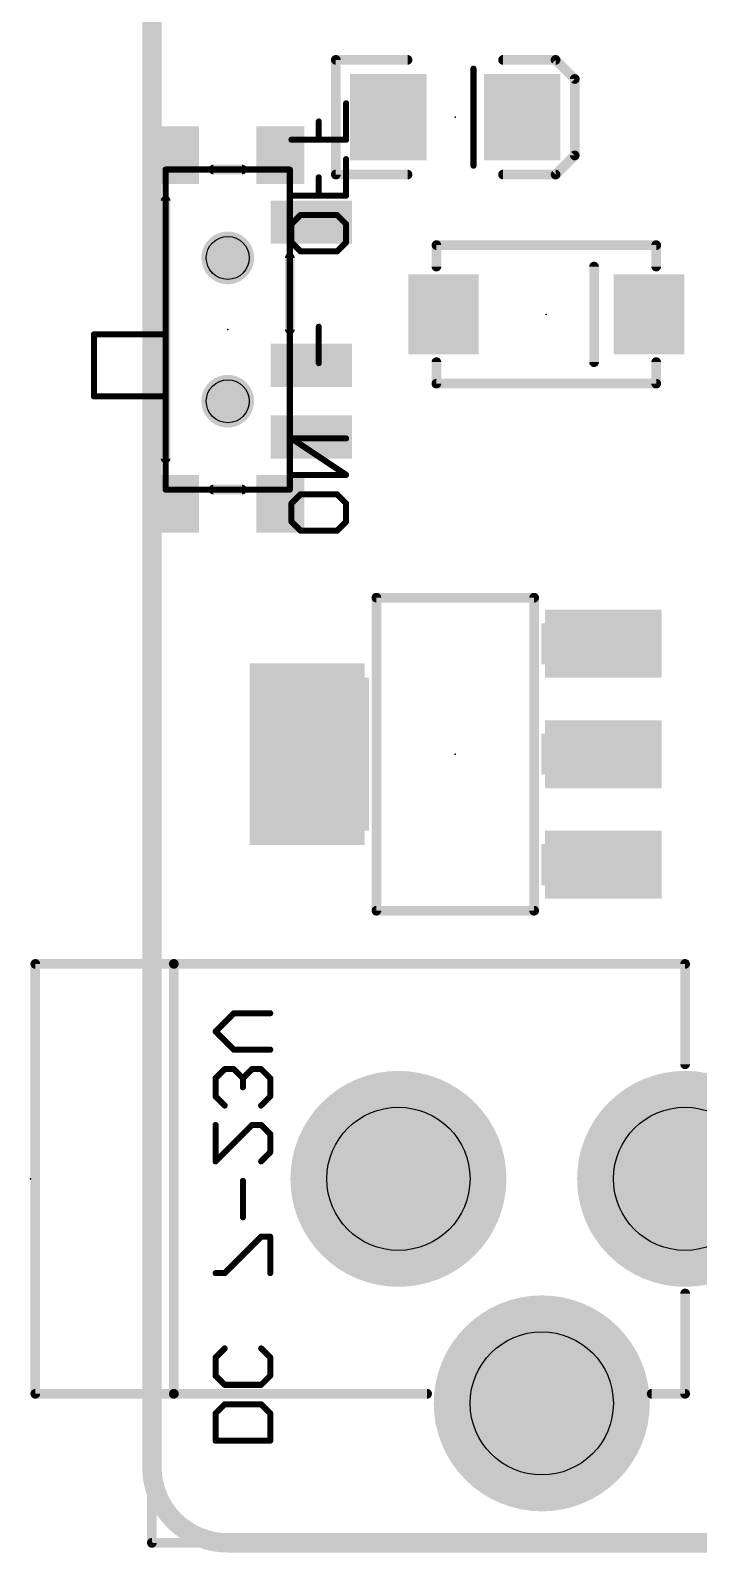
# Model space of a CAD drawing. Extents: x 45.5 to 117.9, y 20.2 to 75.1.
# Drawn here: x 45.72 to 59.7, y 21.39 to 53.25 of the extents above; entities that cross this region are included whole.
import ezdxf

# ---------------------------------------------------------------- set-up
doc = ezdxf.new("R2010")
doc.units = 0
for name, color, linetype in [('17', 82, 'CONTINUOUS'), ('20', 7, 'CONTINUOUS'), ('21', 253, 'CONTINUOUS'), ('23', 7, 'CONTINUOUS'), ('26', 253, 'CONTINUOUS'), ('29', 253, 'CONTINUOUS'), ('30', 253, 'CONTINUOUS'), ('31', 253, 'CONTINUOUS'), ('44', 253, 'CONTINUOUS'), ('51', 253, 'CONTINUOUS')]:
    doc.layers.add(name, color=color, linetype=linetype)

# ---------------------------------------------------------------- blocks, each defined once
blk = doc.blocks.new('RECT')
blk.add_solid([(-0.5, -0.5), (0.5, -0.5), (-0.5, 0.5), (0.5, 0.5)])
blk = doc.blocks.new('ROUNDP')
at = {"const_width": 0.5}
blk.add_lwpolyline([(0, -0.25, 1), (0, 0.25, 1), (0, -0.25)], format="xyb", dxfattribs=at)

msp = doc.modelspace()

# ---------------------------------------------------------------- linework, layer by layer
at = {"layer": '20', "const_width": 0.4064}
for points in [[(48.26, 23.1775), (48.26, 73.3425)], [(112.7125, 21.59), (49.8475, 21.59)]]:
    msp.add_lwpolyline(points, dxfattribs=at)
at = {"layer": '20'}
for points, const_width in [([(48.26, 23.1775, 0.4142), (49.8475, 21.59)], 0.4064), ([(48.3616, 23.1775, 1), (48.1584, 23.1775)], 0.2032), ([(48.1584, 23.1775, 1), (48.3616, 23.1775)], 0.2032), ([(49.8475, 21.6916, 1), (49.8475, 21.4884)], 0.2032), ([(49.8475, 21.4884, 1), (49.8475, 21.6916)], 0.2032)]:
    msp.add_lwpolyline(points, format="xyb", dxfattribs=dict(at, const_width=const_width))
for centre in [(49.8475, 48.49), (49.8475, 45.49)]:
    msp.add_circle(centre, 0.45, dxfattribs=at)
at = {"layer": '21'}
for points, const_width in [([(52.11, 50.235), (52.11, 52.635)], 0.2032), ([(52.11, 52.635), (53.61, 52.635)], 0.2032), ([(56.71, 52.635), (55.61, 52.635)], 0.2032), ([(57.11, 52.235), (56.71, 52.635)], 0.2032), ([(54.991, 52.451), (54.991, 50.419)], 0.127), ([(57.11, 50.635), (57.11, 52.235)], 0.2032), ([(56.71, 50.235), (57.11, 50.635)], 0.2032), ([(49.5475, 50.34), (50.1475, 50.34)], 0.2032), ([(53.61, 50.235), (52.11, 50.235)], 0.2032), ([(55.61, 50.235), (56.71, 50.235)], 0.2032), ([(48.5475, 49.69), (48.5475, 44.29)], 0.2032), ([(54.215, 48.3075), (54.215, 48.7575)], 0.2032), ([(54.215, 48.7575), (58.815, 48.7575)], 0.2032), ([(58.815, 48.7575), (58.815, 48.3075)], 0.2032), ([(51.1475, 48.49), (51.1475, 46.99)], 0.2032), ([(57.515, 48.3075), (57.515, 46.3075)], 0.2032), ([(54.215, 45.8575), (54.215, 46.3075)], 0.2032), ([(58.815, 46.3075), (58.815, 45.8575)], 0.2032), ([(58.815, 45.8575), (54.215, 45.8575)], 0.2032), ([(49.5475, 43.64), (50.1475, 43.64)], 0.2032), ([(52.959, 41.3766), (56.261, 41.3766)], 0.2032), ([(52.959, 34.8234), (52.959, 41.3766)], 0.2032), ([(56.261, 41.3766), (56.261, 34.8234)], 0.2032), ([(56.261, 34.8234), (52.959, 34.8234)], 0.2032), ([(48.72, 33.71), (59.42, 33.71)], 0.2032), ([(48.72, 33.71), (48.72, 24.71)], 0.2032), ([(59.42, 33.71), (59.42, 31.61)], 0.2032), ([(59.42, 24.71), (59.42, 26.81)], 0.2032), ([(48.72, 24.71), (54.02, 24.71)], 0.2032), ([(59.42, 24.71), (58.72, 24.71)], 0.2032)]:
    msp.add_lwpolyline(points, dxfattribs=dict(at, const_width=const_width))
for points, const_width in [([(52.1608, 52.635, 1), (52.0592, 52.635)], 0.1016), ([(52.11, 52.6858, 1), (52.11, 52.5842)], 0.1016), ([(53.61, 52.5842, 1), (53.61, 52.6858)], 0.1016), ([(55.61, 52.6858, 1), (55.61, 52.5842)], 0.1016), ([(56.7459, 52.6709, 1), (56.6741, 52.5991)], 0.1016), ([(56.71, 52.5842, 1), (56.71, 52.6858)], 0.1016), ([(55.0228, 52.451, 1), (54.9592, 52.451)], 0.0635), ([(57.1608, 52.235, 1), (57.0592, 52.235)], 0.1016), ([(57.0741, 52.1991, 1), (57.1459, 52.2709)], 0.1016), ([(57.0592, 50.635, 1), (57.1608, 50.635)], 0.1016), ([(57.1459, 50.5991, 1), (57.0741, 50.6709)], 0.1016), ([(49.5475, 50.3908, 1), (49.5475, 50.2892)], 0.1016), ([(50.1475, 50.2892, 1), (50.1475, 50.3908)], 0.1016), ([(54.9592, 50.419, 1), (55.0228, 50.419)], 0.0635), ([(52.11, 50.2858, 1), (52.11, 50.1842)], 0.1016), ([(52.0592, 50.235, 1), (52.1608, 50.235)], 0.1016), ([(53.61, 50.1842, 1), (53.61, 50.2858)], 0.1016), ([(55.61, 50.2858, 1), (55.61, 50.1842)], 0.1016), ([(56.6741, 50.2709, 1), (56.7459, 50.1991)], 0.1016), ([(56.71, 50.1842, 1), (56.71, 50.2858)], 0.1016), ([(48.5983, 49.69, 1), (48.4967, 49.69)], 0.1016), ([(54.2658, 48.7575, 1), (54.1642, 48.7575)], 0.1016), ([(54.215, 48.8083, 1), (54.215, 48.7067)], 0.1016), ([(58.8658, 48.7575, 1), (58.7642, 48.7575)], 0.1016), ([(58.815, 48.7067, 1), (58.815, 48.8083)], 0.1016), ([(51.1983, 48.49, 1), (51.0967, 48.49)], 0.1016), ([(54.1642, 48.3075, 1), (54.2658, 48.3075)], 0.1016), ([(57.5658, 48.3075, 1), (57.4642, 48.3075)], 0.1016), ([(58.7642, 48.3075, 1), (58.8658, 48.3075)], 0.1016), ([(51.0967, 46.99, 1), (51.1983, 46.99)], 0.1016), ([(54.2658, 46.3075, 1), (54.1642, 46.3075)], 0.1016), ([(57.4642, 46.3075, 1), (57.5658, 46.3075)], 0.1016), ([(58.8658, 46.3075, 1), (58.7642, 46.3075)], 0.1016), ([(54.215, 45.9083, 1), (54.215, 45.8067)], 0.1016), ([(54.1642, 45.8575, 1), (54.2658, 45.8575)], 0.1016), ([(58.7642, 45.8575, 1), (58.8658, 45.8575)], 0.1016), ([(58.815, 45.8067, 1), (58.815, 45.9083)], 0.1016), ([(48.4967, 44.29, 1), (48.5983, 44.29)], 0.1016), ([(49.5475, 43.6908, 1), (49.5475, 43.5892)], 0.1016), ([(50.1475, 43.5892, 1), (50.1475, 43.6908)], 0.1016), ([(52.959, 41.4274, 1), (52.959, 41.3258)], 0.1016), ([(53.0098, 41.3766, 1), (52.9082, 41.3766)], 0.1016), ([(56.3118, 41.3766, 1), (56.2102, 41.3766)], 0.1016), ([(56.261, 41.3258, 1), (56.261, 41.4274)], 0.1016), ([(52.959, 34.8742, 1), (52.959, 34.7726)], 0.1016), ([(52.9082, 34.8234, 1), (53.0098, 34.8234)], 0.1016), ([(56.2102, 34.8234, 1), (56.3118, 34.8234)], 0.1016), ([(56.261, 34.7726, 1), (56.261, 34.8742)], 0.1016), ([(48.72, 33.7608, 1), (48.72, 33.6592)], 0.1016), ([(48.7708, 33.71, 1), (48.6692, 33.71)], 0.1016), ([(59.4708, 33.71, 1), (59.3692, 33.71)], 0.1016), ([(59.42, 33.6592, 1), (59.42, 33.7608)], 0.1016), ([(59.3692, 31.61, 1), (59.4708, 31.61)], 0.1016), ([(59.4708, 26.81, 1), (59.3692, 26.81)], 0.1016), ([(48.72, 24.7608, 1), (48.72, 24.6592)], 0.1016), ([(48.6692, 24.71, 1), (48.7708, 24.71)], 0.1016), ([(54.02, 24.6592, 1), (54.02, 24.7608)], 0.1016), ([(58.72, 24.7608, 1), (58.72, 24.6592)], 0.1016), ([(59.3692, 24.71, 1), (59.4708, 24.71)], 0.1016), ([(59.42, 24.6592, 1), (59.42, 24.7608)], 0.1016)]:
    msp.add_lwpolyline(points, format="xyb", dxfattribs=dict(at, const_width=const_width))
at = {"layer": '23'}
for p in [(54.61, 51.435), (56.515, 47.3075), (49.8475, 46.99), (54.61, 38.1), (45.72, 29.21), (48.26, 21.59)]:
    msp.add_point(p, dxfattribs=at)
at = {"layer": '26', "const_width": 0.0635}
for points in [[(52.3567, 51.7267, 1), (52.2932, 51.7267)], [(51.7847, 51.3454, 1), (51.7212, 51.3454)], [(51.181, 50.9958, 1), (51.181, 50.9323)], [(51.7212, 50.9641, 1), (51.7847, 50.9641)], [(52.2932, 50.9641, 1), (52.3567, 50.9641)], [(52.325, 50.9323, 1), (52.325, 50.9958)], [(52.3567, 50.5573, 1), (52.2932, 50.5573)], [(51.7847, 50.176, 1), (51.7212, 50.176)], [(51.181, 49.8264, 1), (51.181, 49.7629)], [(51.7212, 49.7947, 1), (51.7847, 49.7947)], [(52.2932, 49.7947, 1), (52.3567, 49.7947)], [(52.325, 49.7629, 1), (52.325, 49.8264)], [(51.3717, 49.4197, 1), (51.3717, 49.3562)], [(51.3941, 49.3655, 1), (51.3492, 49.4104)], [(52.1568, 49.4104, 1), (52.1119, 49.3655)], [(52.1343, 49.3562, 1), (52.1343, 49.4197)], [(51.2128, 49.1973, 1), (51.1493, 49.1973)], [(51.1585, 49.2197, 1), (51.2035, 49.1748)], [(52.3567, 49.1973, 1), (52.2932, 49.1973)], [(52.3025, 49.1748, 1), (52.3474, 49.2197)], [(51.2035, 48.8384, 1), (51.1585, 48.7935)], [(51.1493, 48.816, 1), (51.2128, 48.816)], [(52.2932, 48.816, 1), (52.3567, 48.816)], [(52.3474, 48.7935, 1), (52.3025, 48.8384)], [(51.3717, 48.657, 1), (51.3717, 48.5935)], [(51.3492, 48.6028, 1), (51.3941, 48.6477)], [(52.1119, 48.6477, 1), (52.1568, 48.6028)], [(52.1343, 48.5935, 1), (52.1343, 48.657)], [(51.7847, 47.0491, 1), (51.7212, 47.0491)], [(51.7212, 46.2865, 1), (51.7847, 46.2865)], [(51.1986, 44.7368, 1), (51.1634, 44.6839)], [(51.181, 44.7421, 1), (51.181, 44.6786)], [(52.325, 44.6786, 1), (52.325, 44.7421)], [(51.181, 43.9795, 1), (51.181, 43.916)], [(52.3074, 43.9213, 1), (52.3426, 43.9741)], [(52.325, 43.916, 1), (52.325, 43.9795)], [(51.2128, 43.3503, 1), (51.1493, 43.3503)], [(51.1585, 43.3727, 1), (51.2035, 43.3278)], [(51.3717, 43.5727, 1), (51.3717, 43.5092)], [(51.3941, 43.5185, 1), (51.3492, 43.5634)], [(52.1568, 43.5634, 1), (52.1119, 43.5185)], [(52.1343, 43.5092, 1), (52.1343, 43.5727)], [(52.3567, 43.3503, 1), (52.2932, 43.3503)], [(52.3025, 43.3278, 1), (52.3474, 43.3727)], [(51.2035, 42.9914, 1), (51.1585, 42.9465)], [(52.3474, 42.9465, 1), (52.3025, 42.9914)], [(51.1493, 42.969, 1), (51.2128, 42.969)], [(51.3717, 42.8101, 1), (51.3717, 42.7466)], [(51.3492, 42.7559, 1), (51.3941, 42.8008)], [(52.1119, 42.8008, 1), (52.1568, 42.7559)], [(52.1343, 42.7466, 1), (52.1343, 42.8101)], [(52.2932, 42.969, 1), (52.3567, 42.969)], [(49.9748, 32.7085, 1), (49.9748, 32.645)], [(49.9973, 32.6543, 1), (49.9524, 32.6992)], [(50.7375, 32.645, 1), (50.7375, 32.7085)], [(49.616, 32.3179, 1), (49.571, 32.273)], [(49.571, 32.3179, 1), (49.616, 32.273)], [(49.9748, 31.9458, 1), (49.9748, 31.8823)], [(49.9524, 31.8916, 1), (49.9973, 31.9365)], [(50.7375, 31.8823, 1), (50.7375, 31.9458)], [(49.7842, 31.5391, 1), (49.7842, 31.4756)], [(49.8066, 31.4849, 1), (49.7617, 31.5298)], [(49.9973, 31.5298, 1), (49.9524, 31.4849)], [(49.9748, 31.4756, 1), (49.9748, 31.5391)], [(50.3561, 31.5391, 1), (50.3561, 31.4756)], [(50.3786, 31.4849, 1), (50.3337, 31.5298)], [(50.5693, 31.5298, 1), (50.5244, 31.4849)], [(50.5468, 31.4756, 1), (50.5468, 31.5391)], [(49.6253, 31.3167, 1), (49.5618, 31.3167)], [(49.571, 31.3391, 1), (49.616, 31.2942)], [(50.1972, 31.3167, 1), (50.1337, 31.3167)], [(50.143, 31.3391, 1), (50.1879, 31.2942)], [(50.143, 31.2942, 1), (50.1879, 31.3391)], [(50.7692, 31.3167, 1), (50.7057, 31.3167)], [(50.715, 31.2942, 1), (50.7599, 31.3391)], [(49.616, 30.9578, 1), (49.571, 30.9129)], [(49.5618, 30.9354, 1), (49.6253, 30.9354)], [(50.1337, 31.126, 1), (50.1972, 31.126)], [(50.7057, 30.9354, 1), (50.7692, 30.9354)], [(50.7599, 30.9129, 1), (50.715, 30.9578)], [(49.7617, 30.7222, 1), (49.8066, 30.7671)], [(50.5244, 30.7671, 1), (50.5693, 30.7222)], [(49.6253, 30.3379, 1), (49.5618, 30.3379)], [(50.3561, 30.3697, 1), (50.3561, 30.3062)], [(50.3786, 30.3155, 1), (50.3337, 30.3604)], [(50.5693, 30.3604, 1), (50.5244, 30.3155)], [(50.5468, 30.3062, 1), (50.5468, 30.3697)], [(50.7692, 30.1473, 1), (50.7057, 30.1473)], [(50.715, 30.1248, 1), (50.7599, 30.1697)], [(50.7057, 29.766, 1), (50.7692, 29.766)], [(50.7599, 29.7435, 1), (50.715, 29.7884)], [(49.571, 29.5977, 1), (49.616, 29.5528)], [(49.5618, 29.5753, 1), (49.6253, 29.5753)], [(50.5244, 29.5977, 1), (50.5693, 29.5528)], [(50.1972, 29.1685, 1), (50.1337, 29.1685)], [(50.1337, 28.4059, 1), (50.1972, 28.4059)], [(50.5468, 28.0309, 1), (50.5468, 27.9674)], [(50.5693, 27.9767, 1), (50.5244, 28.0216)], [(50.7692, 27.9991, 1), (50.7057, 27.9991)], [(50.7375, 27.9674, 1), (50.7375, 28.0309)], [(49.5935, 27.2682, 1), (49.5935, 27.2047)], [(49.7617, 27.2589, 1), (49.8066, 27.214)], [(49.7842, 27.2047, 1), (49.7842, 27.2682)], [(50.7057, 27.2365, 1), (50.7692, 27.2365)], [(49.6253, 25.4697, 1), (49.5618, 25.4697)], [(49.571, 25.4921, 1), (49.616, 25.4472)], [(49.8066, 25.6379, 1), (49.7617, 25.6828)], [(50.5693, 25.6828, 1), (50.5244, 25.6379)], [(50.7692, 25.4697, 1), (50.7057, 25.4697)], [(50.715, 25.4472, 1), (50.7599, 25.4921)], [(49.616, 25.1108, 1), (49.571, 25.0659)], [(49.5618, 25.0884, 1), (49.6253, 25.0884)], [(49.7842, 24.9295, 1), (49.7842, 24.866)], [(49.7617, 24.8753, 1), (49.8066, 24.9202)], [(50.5244, 24.9202, 1), (50.5693, 24.8753)], [(50.5468, 24.866, 1), (50.5468, 24.9295)], [(50.7057, 25.0884, 1), (50.7692, 25.0884)], [(50.7599, 25.0659, 1), (50.715, 25.1108)], [(49.7842, 24.5227, 1), (49.7842, 24.4592)], [(49.8066, 24.4685, 1), (49.7617, 24.5134)], [(50.5693, 24.5134, 1), (50.5244, 24.4685)], [(50.5468, 24.4592, 1), (50.5468, 24.5227)], [(49.6253, 24.3003, 1), (49.5618, 24.3003)], [(49.571, 24.3227, 1), (49.616, 24.2778)], [(50.7692, 24.3003, 1), (50.7057, 24.3003)], [(50.715, 24.2778, 1), (50.7599, 24.3227)], [(49.5935, 23.7601, 1), (49.5935, 23.6966)], [(49.5618, 23.7283, 1), (49.6253, 23.7283)], [(50.7057, 23.7283, 1), (50.7692, 23.7283)], [(50.7375, 23.6966, 1), (50.7375, 23.7601)]]:
    msp.add_lwpolyline(points, format="xyb", dxfattribs=at)
at = {"layer": '26', "const_width": 0.127}
for points in [[(52.325, 50.9641), (52.325, 51.7267)], [(51.753, 50.9641), (51.753, 51.3454)], [(51.181, 50.9641), (52.325, 50.9641)], [(52.325, 49.7947), (52.325, 50.5573)], [(51.753, 49.7947), (51.753, 50.176)], [(51.181, 49.7947), (52.325, 49.7947)], [(51.181, 49.1973), (51.3717, 49.3879)], [(51.3717, 49.3879), (52.1343, 49.3879)], [(52.1343, 49.3879), (52.325, 49.1973)], [(51.181, 48.816), (51.181, 49.1973)], [(52.325, 49.1973), (52.325, 48.816)], [(51.3717, 48.6253), (51.181, 48.816)], [(52.325, 48.816), (52.1343, 48.6253)], [(52.1343, 48.6253), (51.3717, 48.6253)], [(51.753, 46.2865), (51.753, 47.0491)], [(52.325, 43.9477), (51.181, 44.7104)], [(51.181, 44.7104), (52.325, 44.7104)], [(51.181, 43.9477), (52.325, 43.9477)], [(51.181, 43.3503), (51.3717, 43.541)], [(51.181, 42.969), (51.181, 43.3503)], [(51.3717, 43.541), (52.1343, 43.541)], [(52.1343, 43.541), (52.325, 43.3503)], [(52.325, 43.3503), (52.325, 42.969)], [(51.3717, 42.7783), (51.181, 42.969)], [(52.325, 42.969), (52.1343, 42.7783)], [(52.1343, 42.7783), (51.3717, 42.7783)], [(49.5935, 32.2954), (49.9748, 32.6767)], [(49.9748, 32.6767), (50.7375, 32.6767)], [(49.9748, 31.9141), (49.5935, 32.2954)], [(50.7375, 31.9141), (49.9748, 31.9141)], [(49.7842, 31.5073), (49.5935, 31.3167)], [(49.9748, 31.5073), (49.7842, 31.5073)], [(50.1655, 31.3167), (49.9748, 31.5073)], [(50.3561, 31.5073), (50.1655, 31.3167)], [(50.5468, 31.5073), (50.3561, 31.5073)], [(50.7375, 31.3167), (50.5468, 31.5073)], [(49.5935, 31.3167), (49.5935, 30.9354)], [(50.1655, 31.3167), (50.1655, 31.126)], [(50.7375, 30.9354), (50.7375, 31.3167)], [(49.5935, 30.9354), (49.7842, 30.7447)], [(50.5468, 30.7447), (50.7375, 30.9354)], [(49.5935, 30.3379), (49.5935, 29.5753)], [(49.5935, 29.5753), (50.3561, 30.3379)], [(50.3561, 30.3379), (50.5468, 30.3379)], [(50.5468, 30.3379), (50.7375, 30.1473)], [(50.7375, 30.1473), (50.7375, 29.766)], [(50.7375, 29.766), (50.5468, 29.5753)], [(50.1655, 28.4059), (50.1655, 29.1685)], [(50.5468, 27.9991), (49.7842, 27.2365)], [(50.7375, 27.9991), (50.5468, 27.9991)], [(50.7375, 27.2365), (50.7375, 27.9991)], [(49.7842, 27.2365), (49.5935, 27.2365)], [(49.5935, 25.4697), (49.7842, 25.6604)], [(49.5935, 25.0884), (49.5935, 25.4697)], [(50.5468, 25.6604), (50.7375, 25.4697)], [(50.7375, 25.4697), (50.7375, 25.0884)], [(49.7842, 24.8977), (49.5935, 25.0884)], [(50.5468, 24.8977), (49.7842, 24.8977)], [(50.7375, 25.0884), (50.5468, 24.8977)], [(49.5935, 24.3003), (49.7842, 24.491)], [(49.7842, 24.491), (50.5468, 24.491)], [(50.5468, 24.491), (50.7375, 24.3003)], [(49.5935, 23.7283), (49.5935, 24.3003)], [(50.7375, 24.3003), (50.7375, 23.7283)], [(50.7375, 23.7283), (49.5935, 23.7283)]]:
    msp.add_lwpolyline(points, dxfattribs=at)
at = {"layer": '29', "const_width": 0.5516}
for points in [[(49.8475, 48.2142, 1), (49.8475, 48.7658, 1), (49.8475, 48.2142)], [(49.8475, 45.2142, 1), (49.8475, 45.7658, 1), (49.8475, 45.2142)]]:
    msp.add_lwpolyline(points, format="xyb", dxfattribs=at)
at = {"layer": '30', "const_width": 0.5516}
for points in [[(49.8475, 48.2142, 1), (49.8475, 48.7658, 1), (49.8475, 48.2142)], [(49.8475, 45.2142, 1), (49.8475, 45.7658, 1), (49.8475, 45.2142)]]:
    msp.add_lwpolyline(points, format="xyb", dxfattribs=at)
at = {"layer": '44'}
for centre in [(53.42, 29.21), (59.42, 29.21), (56.42, 24.51)]:
    msp.add_circle(centre, 1.4986, dxfattribs=at)
at = {"layer": '51'}
for points, const_width in [([(48.26, 21.59), (48.26, 74.93)], 0.2032), ([(51.1475, 50.34), (48.5475, 50.34)], 0.127), ([(48.5475, 50.34), (48.5475, 46.89)], 0.127), ([(51.1475, 43.64), (51.1475, 50.34)], 0.127), ([(48.5475, 46.89), (47.0475, 46.89)], 0.127), ([(47.0475, 46.89), (47.0475, 45.59)], 0.127), ([(48.5475, 46.89), (48.5475, 45.59)], 0.127), ([(47.0475, 45.59), (48.5475, 45.59)], 0.127), ([(48.5475, 45.59), (48.5475, 43.64)], 0.127), ([(48.5475, 43.64), (51.1475, 43.64)], 0.127), ([(48.72, 33.71), (45.82, 33.71)], 0.2032), ([(45.82, 24.71), (45.82, 33.71)], 0.2032), ([(45.82, 24.71), (48.72, 24.71)], 0.2032), ([(114.3, 21.59), (48.26, 21.59)], 0.2032)]:
    msp.add_lwpolyline(points, dxfattribs=dict(at, const_width=const_width))
for points, const_width in [([(48.5793, 50.34, 1), (48.5157, 50.34)], 0.0635), ([(48.5475, 50.3718, 1), (48.5475, 50.3083)], 0.0635), ([(51.1793, 50.34, 1), (51.1157, 50.34)], 0.0635), ([(51.1475, 50.3083, 1), (51.1475, 50.3718)], 0.0635), ([(47.0475, 46.9218, 1), (47.0475, 46.8582)], 0.0635), ([(47.0793, 46.89, 1), (47.0157, 46.89)], 0.0635), ([(48.5793, 46.89, 1), (48.5157, 46.89)], 0.0635), ([(48.5157, 46.89, 1), (48.5793, 46.89)], 0.0635), ([(48.5475, 46.8582, 1), (48.5475, 46.9218)], 0.0635), ([(47.0157, 45.59, 1), (47.0793, 45.59)], 0.0635), ([(47.0475, 45.6218, 1), (47.0475, 45.5583)], 0.0635), ([(48.5793, 45.59, 1), (48.5157, 45.59)], 0.0635), ([(48.5157, 45.59, 1), (48.5793, 45.59)], 0.0635), ([(48.5475, 45.5583, 1), (48.5475, 45.6218)], 0.0635), ([(48.5475, 43.6718, 1), (48.5475, 43.6082)], 0.0635), ([(48.5157, 43.64, 1), (48.5793, 43.64)], 0.0635), ([(51.1157, 43.64, 1), (51.1793, 43.64)], 0.0635), ([(51.1475, 43.6082, 1), (51.1475, 43.6718)], 0.0635), ([(45.82, 33.7608, 1), (45.82, 33.6592)], 0.1016), ([(45.8708, 33.71, 1), (45.7692, 33.71)], 0.1016), ([(48.72, 33.6592, 1), (48.72, 33.7608)], 0.1016), ([(45.82, 24.7608, 1), (45.82, 24.6592)], 0.1016), ([(45.7692, 24.71, 1), (45.8708, 24.71)], 0.1016), ([(48.72, 24.6592, 1), (48.72, 24.7608)], 0.1016), ([(48.26, 21.6408, 1), (48.26, 21.5392)], 0.1016), ([(48.2092, 21.59, 1), (48.3108, 21.59)], 0.1016)]:
    msp.add_lwpolyline(points, format="xyb", dxfattribs=dict(at, const_width=const_width))

# ---------------------------------------------------------------- block references
at = {"layer": '17', "xscale": 4.318, "yscale": 4.318, "rotation": 270}
for p in [(53.42, 29.21), (53.42, 29.21), (59.42, 29.21), (59.42, 29.21)]:
    msp.add_blockref('ROUNDP', p, dxfattribs=at)
at = {"layer": '17', "xscale": 4.318, "yscale": 4.318}
msp.add_blockref('ROUNDP', (56.42, 24.51), dxfattribs=at)
msp.add_blockref('ROUNDP', (56.42, 24.51), dxfattribs=at)
at = {"layer": '29'}
for name, p, xscale, yscale, rotation in [('RECT', (53.21, 51.435), 1.8032, 1.6032, 90), ('RECT', (56.01, 51.435), 1.8032, 1.6032, 90), ('RECT', (48.8475, 50.64), 1.2032, 0.8032, 90), ('RECT', (50.9475, 50.64), 1.2032, 1.0032, 90), ('RECT', (51.5975, 49.24), 0.9032, 1.7032, 270), ('RECT', (54.365, 47.3075), 1.4732, 1.6732, 180), ('RECT', (51.5975, 46.24), 0.9032, 1.7032, 270), ('RECT', (51.5975, 44.74), 0.9032, 1.7032, 270), ('RECT', (48.8475, 43.34), 1.2032, 0.8032, 90), ('RECT', (50.9475, 43.34), 1.2032, 1.0032, 90), ('RECT', (57.7088, 40.4114), 1.4224, 2.4384, 90), ('RECT', (51.511, 38.1), 3.8032, 2.4032, 90), ('RECT', (57.7088, 38.1), 1.4224, 2.4384, 90), ('RECT', (57.7088, 35.7886), 1.4224, 2.4384, 90), ('ROUNDP', (53.42, 29.21), 4.5212, 4.5212, 270), ('ROUNDP', (59.42, 29.21), 4.5212, 4.5212, 270)]:
    msp.add_blockref(name, p, dxfattribs=dict(at, xscale=xscale, yscale=yscale, rotation=rotation))
for name, p, xscale, yscale in [('RECT', (58.665, 47.3075), 1.4732, 1.6732), ('ROUNDP', (56.42, 24.51), 4.5212, 4.5212)]:
    msp.add_blockref(name, p, dxfattribs=dict(at, xscale=xscale, yscale=yscale))
at = {"layer": '30', "xscale": 4.5212, "yscale": 4.5212, "rotation": 270}
for p in [(53.42, 29.21), (59.42, 29.21)]:
    msp.add_blockref('ROUNDP', p, dxfattribs=at)
at = {"layer": '30', "xscale": 4.5212, "yscale": 4.5212}
msp.add_blockref('ROUNDP', (56.42, 24.51), dxfattribs=at)
at = {"layer": '31'}
for p, xscale, yscale, rotation in [((53.21, 51.435), 1.6, 1.4, 90), ((56.01, 51.435), 1.6, 1.4, 90), ((51.5975, 49.24), 0.7, 1.5, 270), ((54.365, 47.3075), 1.27, 1.47, 180), ((51.5975, 46.24), 0.7, 1.5, 270), ((51.5975, 44.74), 0.7, 1.5, 270), ((57.7088, 40.4114), 1.2192, 2.2352, 90), ((51.511, 38.1), 3.6, 2.2, 90), ((57.7088, 38.1), 1.2192, 2.2352, 90), ((57.7088, 35.7886), 1.2192, 2.2352, 90)]:
    msp.add_blockref('RECT', p, dxfattribs=dict(at, xscale=xscale, yscale=yscale, rotation=rotation))
at = {"layer": '31', "rotation": 90}
for p, yscale in [((48.8475, 50.64), 0.6), ((50.9475, 50.64), 0.8), ((48.8475, 43.34), 0.6), ((50.9475, 43.34), 0.8)]:
    msp.add_blockref('RECT', p, dxfattribs=dict(at, yscale=yscale))
at = {"layer": '31', "xscale": 1.27, "yscale": 1.47}
msp.add_blockref('RECT', (58.665, 47.3075), dxfattribs=at)
at = {"layer": '51', "yscale": 1.8542, "rotation": 90}
for p, xscale in [((57.3405, 40.4114), 0.8636), ((57.3405, 40.4114), 0.8636), ((51.8795, 38.1), 3.2004), ((51.8795, 38.1), 3.2004), ((57.3405, 38.1), 0.8636), ((57.3405, 38.1), 0.8636), ((57.3405, 35.7886), 0.8636), ((57.3405, 35.7886), 0.8636)]:
    msp.add_blockref('RECT', p, dxfattribs=dict(at, xscale=xscale))

doc.saveas('drawing.dxf')
